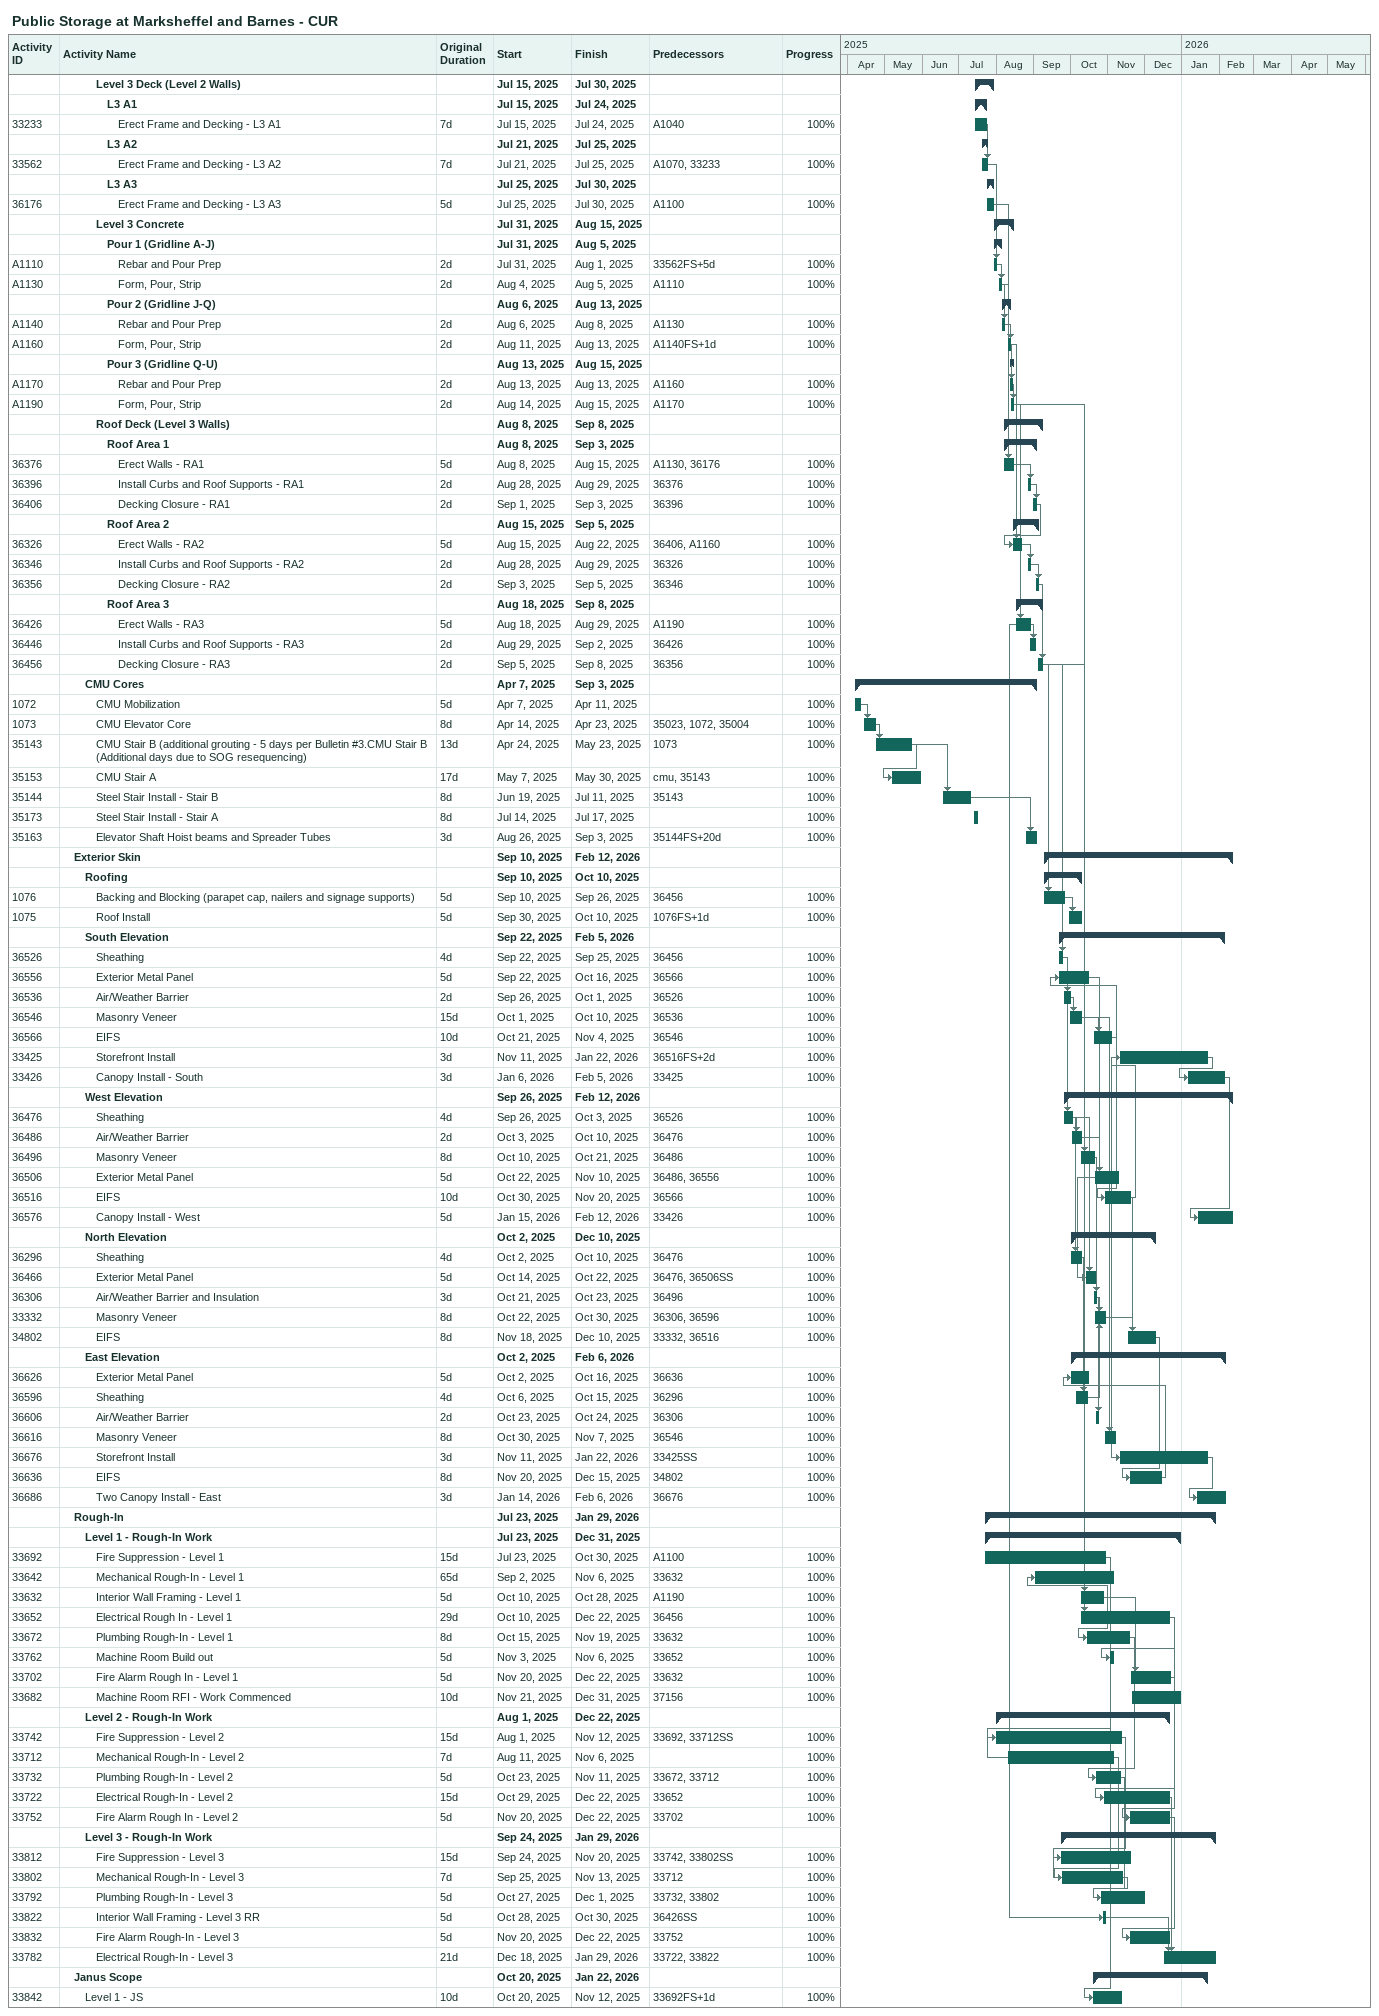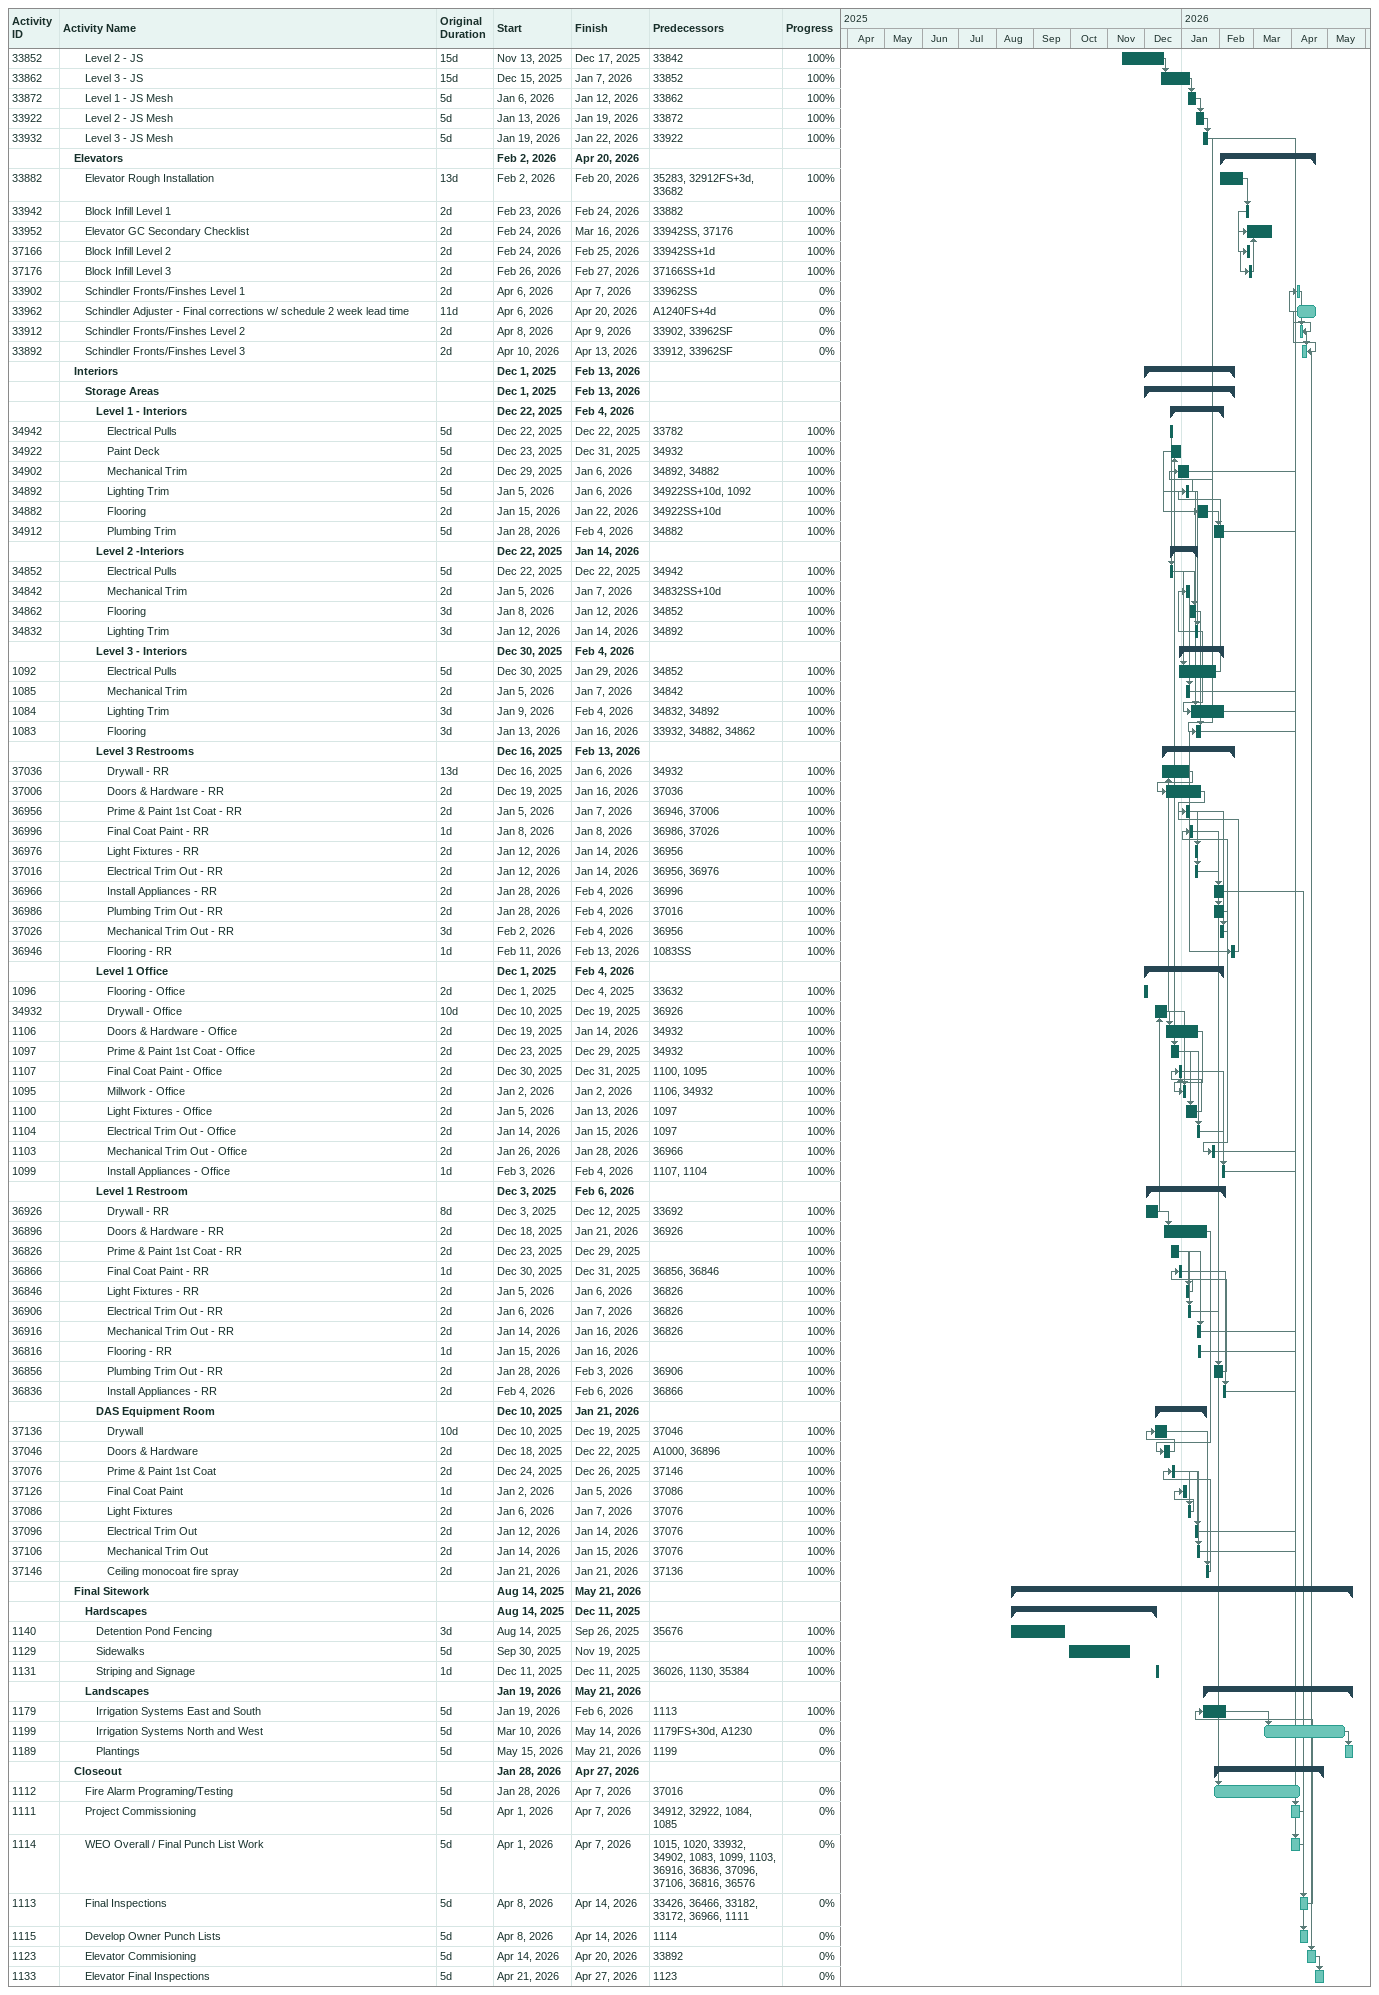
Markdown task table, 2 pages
Public Storage at Marksheffel and Barnes - CUR

| ID | Level | Task | Original duration | Start | Finish | Predecessors | % complete |
|---|---|---|---|---|---|---|---|
|  | 4 | **Level 3 Deck (Level 2 Walls)** |  | 2025-07-15 | 2025-07-30 |  |  |
|  | 5 | **L3 A1** |  | 2025-07-15 | 2025-07-24 |  |  |
| 33233 | 6 | Erect Frame and Decking - L3 A1 | 7d | 2025-07-15 | 2025-07-24 | A1040 | 100 |
|  | 5 | **L3 A2** |  | 2025-07-21 | 2025-07-25 |  |  |
| 33562 | 6 | Erect Frame and Decking - L3 A2 | 7d | 2025-07-21 | 2025-07-25 | A1070, 33233 | 100 |
|  | 5 | **L3 A3** |  | 2025-07-25 | 2025-07-30 |  |  |
| 36176 | 6 | Erect Frame and Decking - L3 A3 | 5d | 2025-07-25 | 2025-07-30 | A1100 | 100 |
|  | 4 | **Level 3 Concrete** |  | 2025-07-31 | 2025-08-15 |  |  |
|  | 5 | **Pour 1 (Gridline A-J)** |  | 2025-07-31 | 2025-08-05 |  |  |
| A1110 | 6 | Rebar and Pour Prep | 2d | 2025-07-31 | 2025-08-01 | 33562FS+5d | 100 |
| A1130 | 6 | Form, Pour, Strip | 2d | 2025-08-04 | 2025-08-05 | A1110 | 100 |
|  | 5 | **Pour 2 (Gridline J-Q)** |  | 2025-08-06 | 2025-08-13 |  |  |
| A1140 | 6 | Rebar and Pour Prep | 2d | 2025-08-06 | 2025-08-08 | A1130 | 100 |
| A1160 | 6 | Form, Pour, Strip | 2d | 2025-08-11 | 2025-08-13 | A1140FS+1d | 100 |
|  | 5 | **Pour 3 (Gridline Q-U)** |  | 2025-08-13 | 2025-08-15 |  |  |
| A1170 | 6 | Rebar and Pour Prep | 2d | 2025-08-13 | 2025-08-13 | A1160 | 100 |
| A1190 | 6 | Form, Pour, Strip | 2d | 2025-08-14 | 2025-08-15 | A1170 | 100 |
|  | 4 | **Roof Deck (Level 3 Walls)** |  | 2025-08-08 | 2025-09-08 |  |  |
|  | 5 | **Roof Area 1** |  | 2025-08-08 | 2025-09-03 |  |  |
| 36376 | 6 | Erect Walls - RA1 | 5d | 2025-08-08 | 2025-08-15 | A1130, 36176 | 100 |
| 36396 | 6 | Install Curbs and Roof Supports - RA1 | 2d | 2025-08-28 | 2025-08-29 | 36376 | 100 |
| 36406 | 6 | Decking Closure - RA1 | 2d | 2025-09-01 | 2025-09-03 | 36396 | 100 |
|  | 5 | **Roof Area 2** |  | 2025-08-15 | 2025-09-05 |  |  |
| 36326 | 6 | Erect Walls - RA2 | 5d | 2025-08-15 | 2025-08-22 | 36406, A1160 | 100 |
| 36346 | 6 | Install Curbs and Roof Supports - RA2 | 2d | 2025-08-28 | 2025-08-29 | 36326 | 100 |
| 36356 | 6 | Decking Closure - RA2 | 2d | 2025-09-03 | 2025-09-05 | 36346 | 100 |
|  | 5 | **Roof Area 3** |  | 2025-08-18 | 2025-09-08 |  |  |
| 36426 | 6 | Erect Walls - RA3 | 5d | 2025-08-18 | 2025-08-29 | A1190 | 100 |
| 36446 | 6 | Install Curbs and Roof Supports - RA3 | 2d | 2025-08-29 | 2025-09-02 | 36426 | 100 |
| 36456 | 6 | Decking Closure - RA3 | 2d | 2025-09-05 | 2025-09-08 | 36356 | 100 |
|  | 3 | **CMU Cores** |  | 2025-04-07 | 2025-09-03 |  |  |
| 1072 | 4 | CMU Mobilization | 5d | 2025-04-07 | 2025-04-11 |  | 100 |
| 1073 | 4 | CMU Elevator Core | 8d | 2025-04-14 | 2025-04-23 | 35023, 1072, 35004 | 100 |
| 35143 | 4 | CMU Stair B (additional grouting - 5 days per Bulletin #3.CMU Stair B (Additional days due to SOG resequencing) | 13d | 2025-04-24 | 2025-05-23 | 1073 | 100 |
| 35153 | 4 | CMU Stair A | 17d | 2025-05-07 | 2025-05-30 | cmu, 35143 | 100 |
| 35144 | 4 | Steel Stair Install - Stair B | 8d | 2025-06-19 | 2025-07-11 | 35143 | 100 |
| 35173 | 4 | Steel Stair Install - Stair A | 8d | 2025-07-14 | 2025-07-17 |  | 100 |
| 35163 | 4 | Elevator Shaft Hoist beams and Spreader Tubes | 3d | 2025-08-26 | 2025-09-03 | 35144FS+20d | 100 |
|  | 2 | **Exterior Skin** |  | 2025-09-10 | 2026-02-12 |  |  |
|  | 3 | **Roofing** |  | 2025-09-10 | 2025-10-10 |  |  |
| 1076 | 4 | Backing and Blocking (parapet cap, nailers and signage supports) | 5d | 2025-09-10 | 2025-09-26 | 36456 | 100 |
| 1075 | 4 | Roof Install | 5d | 2025-09-30 | 2025-10-10 | 1076FS+1d | 100 |
|  | 3 | **South Elevation** |  | 2025-09-22 | 2026-02-05 |  |  |
| 36526 | 4 | Sheathing | 4d | 2025-09-22 | 2025-09-25 | 36456 | 100 |
| 36556 | 4 | Exterior Metal Panel | 5d | 2025-09-22 | 2025-10-16 | 36566 | 100 |
| 36536 | 4 | Air/Weather Barrier | 2d | 2025-09-26 | 2025-10-01 | 36526 | 100 |
| 36546 | 4 | Masonry Veneer | 15d | 2025-10-01 | 2025-10-10 | 36536 | 100 |
| 36566 | 4 | EIFS | 10d | 2025-10-21 | 2025-11-04 | 36546 | 100 |
| 33425 | 4 | Storefront Install | 3d | 2025-11-11 | 2026-01-22 | 36516FS+2d | 100 |
| 33426 | 4 | Canopy Install - South | 3d | 2026-01-06 | 2026-02-05 | 33425 | 100 |
|  | 3 | **West Elevation** |  | 2025-09-26 | 2026-02-12 |  |  |
| 36476 | 4 | Sheathing | 4d | 2025-09-26 | 2025-10-03 | 36526 | 100 |
| 36486 | 4 | Air/Weather Barrier | 2d | 2025-10-03 | 2025-10-10 | 36476 | 100 |
| 36496 | 4 | Masonry Veneer | 8d | 2025-10-10 | 2025-10-21 | 36486 | 100 |
| 36506 | 4 | Exterior Metal Panel | 5d | 2025-10-22 | 2025-11-10 | 36486, 36556 | 100 |
| 36516 | 4 | EIFS | 10d | 2025-10-30 | 2025-11-20 | 36566 | 100 |
| 36576 | 4 | Canopy Install - West | 5d | 2026-01-15 | 2026-02-12 | 33426 | 100 |
|  | 3 | **North Elevation** |  | 2025-10-02 | 2025-12-10 |  |  |
| 36296 | 4 | Sheathing | 4d | 2025-10-02 | 2025-10-10 | 36476 | 100 |
| 36466 | 4 | Exterior Metal Panel | 5d | 2025-10-14 | 2025-10-22 | 36476, 36506SS | 100 |
| 36306 | 4 | Air/Weather Barrier and Insulation | 3d | 2025-10-21 | 2025-10-23 | 36496 | 100 |
| 33332 | 4 | Masonry Veneer | 8d | 2025-10-22 | 2025-10-30 | 36306, 36596 | 100 |
| 34802 | 4 | EIFS | 8d | 2025-11-18 | 2025-12-10 | 33332, 36516 | 100 |
|  | 3 | **East Elevation** |  | 2025-10-02 | 2026-02-06 |  |  |
| 36626 | 4 | Exterior Metal Panel | 5d | 2025-10-02 | 2025-10-16 | 36636 | 100 |
| 36596 | 4 | Sheathing | 4d | 2025-10-06 | 2025-10-15 | 36296 | 100 |
| 36606 | 4 | Air/Weather Barrier | 2d | 2025-10-23 | 2025-10-24 | 36306 | 100 |
| 36616 | 4 | Masonry Veneer | 8d | 2025-10-30 | 2025-11-07 | 36546 | 100 |
| 36676 | 4 | Storefront Install | 3d | 2025-11-11 | 2026-01-22 | 33425SS | 100 |
| 36636 | 4 | EIFS | 8d | 2025-11-20 | 2025-12-15 | 34802 | 100 |
| 36686 | 4 | Two Canopy Install - East | 3d | 2026-01-14 | 2026-02-06 | 36676 | 100 |
|  | 2 | **Rough-In** |  | 2025-07-23 | 2026-01-29 |  |  |
|  | 3 | **Level 1 - Rough-In Work** |  | 2025-07-23 | 2025-12-31 |  |  |
| 33692 | 4 | Fire Suppression - Level 1 | 15d | 2025-07-23 | 2025-10-30 | A1100 | 100 |
| 33642 | 4 | Mechanical Rough-In - Level 1 | 65d | 2025-09-02 | 2025-11-06 | 33632 | 100 |
| 33632 | 4 | Interior Wall Framing - Level 1 | 5d | 2025-10-10 | 2025-10-28 | A1190 | 100 |
| 33652 | 4 | Electrical Rough In - Level 1 | 29d | 2025-10-10 | 2025-12-22 | 36456 | 100 |
| 33672 | 4 | Plumbing Rough-In - Level 1 | 8d | 2025-10-15 | 2025-11-19 | 33632 | 100 |
| 33762 | 4 | Machine Room Build out | 5d | 2025-11-03 | 2025-11-06 | 33652 | 100 |
| 33702 | 4 | Fire Alarm Rough In - Level 1 | 5d | 2025-11-20 | 2025-12-22 | 33632 | 100 |
| 33682 | 4 | Machine Room RFI - Work Commenced | 10d | 2025-11-21 | 2025-12-31 | 37156 | 100 |
|  | 3 | **Level 2 - Rough-In Work** |  | 2025-08-01 | 2025-12-22 |  |  |
| 33742 | 4 | Fire Suppression - Level 2 | 15d | 2025-08-01 | 2025-11-12 | 33692, 33712SS | 100 |
| 33712 | 4 | Mechanical Rough-In - Level 2 | 7d | 2025-08-11 | 2025-11-06 |  | 100 |
| 33732 | 4 | Plumbing Rough-In - Level 2 | 5d | 2025-10-23 | 2025-11-11 | 33672, 33712 | 100 |
| 33722 | 4 | Electrical Rough-In - Level 2 | 15d | 2025-10-29 | 2025-12-22 | 33652 | 100 |
| 33752 | 4 | Fire Alarm Rough In - Level 2 | 5d | 2025-11-20 | 2025-12-22 | 33702 | 100 |
|  | 3 | **Level 3 - Rough-In Work** |  | 2025-09-24 | 2026-01-29 |  |  |
| 33812 | 4 | Fire Suppression - Level 3 | 15d | 2025-09-24 | 2025-11-20 | 33742, 33802SS | 100 |
| 33802 | 4 | Mechanical Rough-In - Level 3 | 7d | 2025-09-25 | 2025-11-13 | 33712 | 100 |
| 33792 | 4 | Plumbing Rough-In - Level 3 | 5d | 2025-10-27 | 2025-12-01 | 33732, 33802 | 100 |
| 33822 | 4 | Interior Wall Framing - Level 3 RR | 5d | 2025-10-28 | 2025-10-30 | 36426SS | 100 |
| 33832 | 4 | Fire Alarm Rough-In - Level 3 | 5d | 2025-11-20 | 2025-12-22 | 33752 | 100 |
| 33782 | 4 | Electrical Rough-In - Level 3 | 21d | 2025-12-18 | 2026-01-29 | 33722, 33822 | 100 |
|  | 2 | **Janus Scope** |  | 2025-10-20 | 2026-01-22 |  |  |
| 33842 | 3 | Level 1 - JS | 10d | 2025-10-20 | 2025-11-12 | 33692FS+1d | 100 |
| 33852 | 3 | Level 2 - JS | 15d | 2025-11-13 | 2025-12-17 | 33842 | 100 |
| 33862 | 3 | Level 3 - JS | 15d | 2025-12-15 | 2026-01-07 | 33852 | 100 |
| 33872 | 3 | Level 1 - JS Mesh | 5d | 2026-01-06 | 2026-01-12 | 33862 | 100 |
| 33922 | 3 | Level 2 - JS Mesh | 5d | 2026-01-13 | 2026-01-19 | 33872 | 100 |
| 33932 | 3 | Level 3 - JS Mesh | 5d | 2026-01-19 | 2026-01-22 | 33922 | 100 |
|  | 2 | **Elevators** |  | 2026-02-02 | 2026-04-20 |  |  |
| 33882 | 3 | Elevator Rough Installation | 13d | 2026-02-02 | 2026-02-20 | 35283, 32912FS+3d, 33682 | 100 |
| 33942 | 3 | Block Infill Level 1 | 2d | 2026-02-23 | 2026-02-24 | 33882 | 100 |
| 33952 | 3 | Elevator GC Secondary Checklist | 2d | 2026-02-24 | 2026-03-16 | 33942SS, 37176 | 100 |
| 37166 | 3 | Block Infill Level 2 | 2d | 2026-02-24 | 2026-02-25 | 33942SS+1d | 100 |
| 37176 | 3 | Block Infill Level 3 | 2d | 2026-02-26 | 2026-02-27 | 37166SS+1d | 100 |
| 33902 | 3 | Schindler Fronts/Finshes Level 1 | 2d | 2026-04-06 | 2026-04-07 | 33962SS | 0 |
| 33962 | 3 | Schindler Adjuster - Final corrections w/ schedule 2 week lead time | 11d | 2026-04-06 | 2026-04-20 | A1240FS+4d | 0 |
| 33912 | 3 | Schindler Fronts/Finshes Level 2 | 2d | 2026-04-08 | 2026-04-09 | 33902, 33962SF | 0 |
| 33892 | 3 | Schindler Fronts/Finshes Level 3 | 2d | 2026-04-10 | 2026-04-13 | 33912, 33962SF | 0 |
|  | 2 | **Interiors** |  | 2025-12-01 | 2026-02-13 |  |  |
|  | 3 | **Storage Areas** |  | 2025-12-01 | 2026-02-13 |  |  |
|  | 4 | **Level 1 - Interiors** |  | 2025-12-22 | 2026-02-04 |  |  |
| 34942 | 5 | Electrical Pulls | 5d | 2025-12-22 | 2025-12-22 | 33782 | 100 |
| 34922 | 5 | Paint Deck | 5d | 2025-12-23 | 2025-12-31 | 34932 | 100 |
| 34902 | 5 | Mechanical Trim | 2d | 2025-12-29 | 2026-01-06 | 34892, 34882 | 100 |
| 34892 | 5 | Lighting Trim | 5d | 2026-01-05 | 2026-01-06 | 34922SS+10d, 1092 | 100 |
| 34882 | 5 | Flooring | 2d | 2026-01-15 | 2026-01-22 | 34922SS+10d | 100 |
| 34912 | 5 | Plumbing Trim | 5d | 2026-01-28 | 2026-02-04 | 34882 | 100 |
|  | 4 | **Level 2 -Interiors** |  | 2025-12-22 | 2026-01-14 |  |  |
| 34852 | 5 | Electrical Pulls | 5d | 2025-12-22 | 2025-12-22 | 34942 | 100 |
| 34842 | 5 | Mechanical Trim | 2d | 2026-01-05 | 2026-01-07 | 34832SS+10d | 100 |
| 34862 | 5 | Flooring | 3d | 2026-01-08 | 2026-01-12 | 34852 | 100 |
| 34832 | 5 | Lighting Trim | 3d | 2026-01-12 | 2026-01-14 | 34892 | 100 |
|  | 4 | **Level 3 - Interiors** |  | 2025-12-30 | 2026-02-04 |  |  |
| 1092 | 5 | Electrical Pulls | 5d | 2025-12-30 | 2026-01-29 | 34852 | 100 |
| 1085 | 5 | Mechanical Trim | 2d | 2026-01-05 | 2026-01-07 | 34842 | 100 |
| 1084 | 5 | Lighting Trim | 3d | 2026-01-09 | 2026-02-04 | 34832, 34892 | 100 |
| 1083 | 5 | Flooring | 3d | 2026-01-13 | 2026-01-16 | 33932, 34882, 34862 | 100 |
|  | 4 | **Level 3 Restrooms** |  | 2025-12-16 | 2026-02-13 |  |  |
| 37036 | 5 | Drywall - RR | 13d | 2025-12-16 | 2026-01-06 | 34932 | 100 |
| 37006 | 5 | Doors & Hardware - RR | 2d | 2025-12-19 | 2026-01-16 | 37036 | 100 |
| 36956 | 5 | Prime & Paint 1st Coat - RR | 2d | 2026-01-05 | 2026-01-07 | 36946, 37006 | 100 |
| 36996 | 5 | Final Coat Paint - RR | 1d | 2026-01-08 | 2026-01-08 | 36986, 37026 | 100 |
| 36976 | 5 | Light Fixtures - RR | 2d | 2026-01-12 | 2026-01-14 | 36956 | 100 |
| 37016 | 5 | Electrical Trim Out - RR | 2d | 2026-01-12 | 2026-01-14 | 36956, 36976 | 100 |
| 36966 | 5 | Install Appliances - RR | 2d | 2026-01-28 | 2026-02-04 | 36996 | 100 |
| 36986 | 5 | Plumbing Trim Out - RR | 2d | 2026-01-28 | 2026-02-04 | 37016 | 100 |
| 37026 | 5 | Mechanical Trim Out - RR | 3d | 2026-02-02 | 2026-02-04 | 36956 | 100 |
| 36946 | 5 | Flooring - RR | 1d | 2026-02-11 | 2026-02-13 | 1083SS | 100 |
|  | 4 | **Level 1 Office** |  | 2025-12-01 | 2026-02-04 |  |  |
| 1096 | 5 | Flooring - Office | 2d | 2025-12-01 | 2025-12-04 | 33632 | 100 |
| 34932 | 5 | Drywall - Office | 10d | 2025-12-10 | 2025-12-19 | 36926 | 100 |
| 1106 | 5 | Doors & Hardware - Office | 2d | 2025-12-19 | 2026-01-14 | 34932 | 100 |
| 1097 | 5 | Prime & Paint 1st Coat - Office | 2d | 2025-12-23 | 2025-12-29 | 34932 | 100 |
| 1107 | 5 | Final Coat Paint - Office | 2d | 2025-12-30 | 2025-12-31 | 1100, 1095 | 100 |
| 1095 | 5 | Millwork - Office | 2d | 2026-01-02 | 2026-01-02 | 1106, 34932 | 100 |
| 1100 | 5 | Light Fixtures - Office | 2d | 2026-01-05 | 2026-01-13 | 1097 | 100 |
| 1104 | 5 | Electrical Trim Out - Office | 2d | 2026-01-14 | 2026-01-15 | 1097 | 100 |
| 1103 | 5 | Mechanical Trim Out - Office | 2d | 2026-01-26 | 2026-01-28 | 36966 | 100 |
| 1099 | 5 | Install Appliances - Office | 1d | 2026-02-03 | 2026-02-04 | 1107, 1104 | 100 |
|  | 4 | **Level 1 Restroom** |  | 2025-12-03 | 2026-02-06 |  |  |
| 36926 | 5 | Drywall - RR | 8d | 2025-12-03 | 2025-12-12 | 33692 | 100 |
| 36896 | 5 | Doors & Hardware - RR | 2d | 2025-12-18 | 2026-01-21 | 36926 | 100 |
| 36826 | 5 | Prime & Paint 1st Coat - RR | 2d | 2025-12-23 | 2025-12-29 |  | 100 |
| 36866 | 5 | Final Coat Paint - RR | 1d | 2025-12-30 | 2025-12-31 | 36856, 36846 | 100 |
| 36846 | 5 | Light Fixtures - RR | 2d | 2026-01-05 | 2026-01-06 | 36826 | 100 |
| 36906 | 5 | Electrical Trim Out - RR | 2d | 2026-01-06 | 2026-01-07 | 36826 | 100 |
| 36916 | 5 | Mechanical Trim Out - RR | 2d | 2026-01-14 | 2026-01-16 | 36826 | 100 |
| 36816 | 5 | Flooring - RR | 1d | 2026-01-15 | 2026-01-16 |  | 100 |
| 36856 | 5 | Plumbing Trim Out - RR | 2d | 2026-01-28 | 2026-02-03 | 36906 | 100 |
| 36836 | 5 | Install Appliances - RR | 2d | 2026-02-04 | 2026-02-06 | 36866 | 100 |
|  | 4 | **DAS Equipment Room** |  | 2025-12-10 | 2026-01-21 |  |  |
| 37136 | 5 | Drywall | 10d | 2025-12-10 | 2025-12-19 | 37046 | 100 |
| 37046 | 5 | Doors & Hardware | 2d | 2025-12-18 | 2025-12-22 | A1000, 36896 | 100 |
| 37076 | 5 | Prime & Paint 1st Coat | 2d | 2025-12-24 | 2025-12-26 | 37146 | 100 |
| 37126 | 5 | Final Coat Paint | 1d | 2026-01-02 | 2026-01-05 | 37086 | 100 |
| 37086 | 5 | Light Fixtures | 2d | 2026-01-06 | 2026-01-07 | 37076 | 100 |
| 37096 | 5 | Electrical Trim Out | 2d | 2026-01-12 | 2026-01-14 | 37076 | 100 |
| 37106 | 5 | Mechanical Trim Out | 2d | 2026-01-14 | 2026-01-15 | 37076 | 100 |
| 37146 | 5 | Ceiling monocoat fire spray | 2d | 2026-01-21 | 2026-01-21 | 37136 | 100 |
|  | 2 | **Final Sitework** |  | 2025-08-14 | 2026-05-21 |  |  |
|  | 3 | **Hardscapes** |  | 2025-08-14 | 2025-12-11 |  |  |
| 1140 | 4 | Detention Pond Fencing | 3d | 2025-08-14 | 2025-09-26 | 35676 | 100 |
| 1129 | 4 | Sidewalks | 5d | 2025-09-30 | 2025-11-19 |  | 100 |
| 1131 | 4 | Striping and Signage | 1d | 2025-12-11 | 2025-12-11 | 36026, 1130, 35384 | 100 |
|  | 3 | **Landscapes** |  | 2026-01-19 | 2026-05-21 |  |  |
| 1179 | 4 | Irrigation Systems East and South | 5d | 2026-01-19 | 2026-02-06 | 1113 | 100 |
| 1199 | 4 | Irrigation Systems North and West | 5d | 2026-03-10 | 2026-05-14 | 1179FS+30d, A1230 | 0 |
| 1189 | 4 | Plantings | 5d | 2026-05-15 | 2026-05-21 | 1199 | 0 |
|  | 2 | **Closeout** |  | 2026-01-28 | 2026-04-27 |  |  |
| 1112 | 3 | Fire Alarm Programing/Testing | 5d | 2026-01-28 | 2026-04-07 | 37016 | 0 |
| 1111 | 3 | Project Commissioning | 5d | 2026-04-01 | 2026-04-07 | 34912, 32922, 1084, 1085 | 0 |
| 1114 | 3 | WEO Overall / Final Punch List Work | 5d | 2026-04-01 | 2026-04-07 | 1015, 1020, 33932, 34902, 1083, 1099, 1103, 36916, 36836, 37096, 37106, 36816, 36576 | 0 |
| 1113 | 3 | Final Inspections | 5d | 2026-04-08 | 2026-04-14 | 33426, 36466, 33182, 33172, 36966, 1111 | 0 |
| 1115 | 3 | Develop Owner Punch Lists | 5d | 2026-04-08 | 2026-04-14 | 1114 | 0 |
| 1123 | 3 | Elevator Commisioning | 5d | 2026-04-14 | 2026-04-20 | 33892 | 0 |
| 1133 | 3 | Elevator Final Inspections | 5d | 2026-04-21 | 2026-04-27 | 1123 | 0 |
